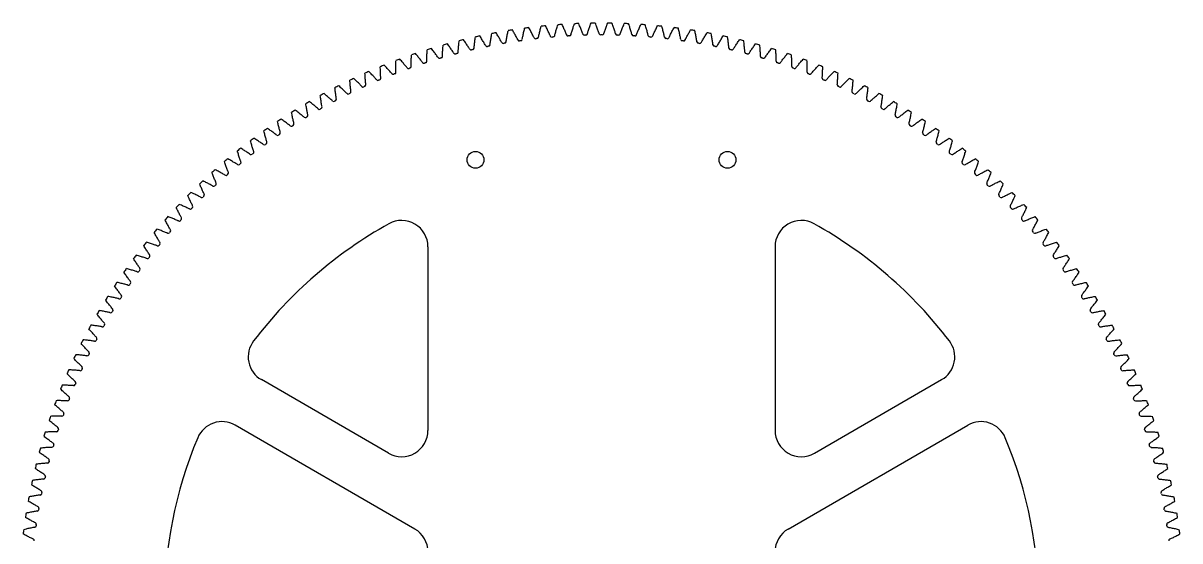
# Model space of a CAD drawing. Extents: x 11 to 1049, y -67 to 253.
# Drawn here: x 12 to 232.2, y 137.3 to 235.8 of the extents above; entities that cross this region are included whole.
import ezdxf

# ---------------------------------------------------------------- set-up
doc = ezdxf.new("R2010")
doc.units = 0
doc.header["$LTSCALE"] = 12.7
doc.layers.add('VISIBLE', color=7, linetype='CONTINUOUS')

msp = doc.modelspace()

# ---------------------------------------------------------------- linework, layer by layer
at = {"layer": 'VISIBLE'}
for p, q in [((89.04, 193.26), (89.04, 158.31)), ((155.14, 193.26), (155.14, 158.31)), ((81.54, 153.98), (57.32, 167.97)), ((162.64, 153.98), (186.87, 167.97)), ((86.54, 139.55), (52.32, 159.31)), ((157.64, 139.55), (191.87, 159.31))]:
    msp.add_line(p, q, dxfattribs=at)
for centre in [(98.09, 209.8), (146.09, 209.8)]:
    msp.add_circle(centre, 1.6, dxfattribs=at)
for centre, radius, start, end in [((122.09, 124.8), 111, 92.2418, 92.6673), ((122.09, 124.8), 111, 90.6054, 91.0309), ((122.09, 124.8), 111, 88.9691, 89.3946), ((122.09, 124.8), 111, 87.3327, 87.7582), ((122.09, 124.8), 111, 100.4236, 100.8491), ((122.09, 124.8), 111, 98.7872, 99.2128), ((122.09, 124.8), 111, 97.1509, 97.5764), ((122.09, 124.8), 111, 95.5145, 95.94), ((122.09, 124.8), 111, 93.8781, 94.3037), ((115.75, 233.68), 0.322, 201.9482, 273.3333), ((115.98, 233.7), 0.322, 273.2122, 344.5972), ((118.86, 233.82), 0.322, 200.3119, 271.6969), ((122.09, 124.8), 108.75, 91.5758, 91.6969), ((119.09, 233.83), 0.322, 271.5758, 342.9609), ((121.98, 233.87), 0.322, 198.6755, 270.0605), ((122.09, 124.8), 108.75, 89.9395, 90.0605), ((122.21, 233.87), 0.322, 269.9395, 341.3245), ((125.09, 233.83), 0.322, 197.0391, 268.4242), ((122.09, 124.8), 108.75, 88.3031, 88.4242), ((125.32, 233.82), 0.322, 268.3031, 339.6881), ((128.2, 233.7), 0.322, 195.4028, 266.7878), ((128.43, 233.68), 0.322, 266.6667, 338.0518), ((122.09, 124.8), 111, 85.6963, 86.1219), ((122.09, 124.8), 111, 84.06, 84.4855), ((122.09, 124.8), 111, 82.4236, 82.8491), ((122.09, 124.8), 111, 80.7872, 81.2128), ((122.09, 124.8), 111, 79.1509, 79.5764), ((122.09, 124.8), 111, 105.3327, 105.7582), ((122.09, 124.8), 111, 103.6963, 104.1219), ((122.09, 124.8), 111, 102.06, 102.4855), ((100.32, 231.67), 0.322, 210.1301, 281.5151), ((122.09, 124.8), 108.75, 101.394, 101.5151), ((100.55, 231.72), 0.322, 281.394, 352.779), ((103.38, 232.25), 0.322, 208.4937, 279.8787), ((122.09, 124.8), 108.75, 99.7577, 99.8787), ((103.61, 232.29), 0.322, 279.7577, 351.1427), ((106.46, 232.74), 0.322, 206.8573, 278.2423), ((122.09, 124.8), 108.75, 98.1213, 98.2423), ((106.68, 232.77), 0.322, 278.1213, 349.5063), ((109.55, 233.14), 0.322, 205.221, 276.606), ((122.09, 124.8), 108.75, 96.4849, 96.606), ((109.77, 233.17), 0.322, 276.4849, 347.8699), ((112.64, 233.46), 0.322, 203.5846, 274.9696), ((122.09, 124.8), 108.75, 94.8486, 94.9696), ((112.87, 233.48), 0.322, 274.8486, 346.2336), ((122.09, 124.8), 108.75, 93.2122, 93.3333), ((122.09, 124.8), 108.75, 86.6667, 86.7878), ((131.31, 233.48), 0.322, 193.7664, 265.1514), ((122.09, 124.8), 108.75, 85.0304, 85.1514), ((131.54, 233.46), 0.322, 265.0304, 336.4154), ((134.41, 233.17), 0.322, 192.1301, 263.5151), ((122.09, 124.8), 108.75, 83.394, 83.5151), ((134.64, 233.14), 0.322, 263.394, 334.779), ((137.5, 232.77), 0.322, 190.4937, 261.8787), ((122.09, 124.8), 108.75, 81.7577, 81.8787), ((137.73, 232.74), 0.322, 261.7577, 333.1427), ((140.58, 232.29), 0.322, 188.8573, 260.2423), ((122.09, 124.8), 108.75, 80.1213, 80.2423), ((140.81, 232.25), 0.322, 260.1213, 331.5063), ((143.64, 231.72), 0.322, 187.221, 258.606), ((122.09, 124.8), 108.75, 78.4849, 78.606), ((143.87, 231.67), 0.322, 258.4849, 329.8699), ((122.09, 124.8), 111, 77.5145, 77.94), ((122.09, 124.8), 111, 75.8781, 76.3037), ((122.09, 124.8), 111, 74.2418, 74.6673), ((122.09, 124.8), 111, 108.6054, 109.0309), ((122.09, 124.8), 111, 106.9691, 107.3946), ((91.25, 229.42), 0.322, 215.0391, 286.4242), ((122.09, 124.8), 108.75, 106.3031, 106.4242), ((91.47, 229.48), 0.322, 286.3031, 357.6881), ((94.25, 230.26), 0.322, 213.4028, 284.7878), ((122.09, 124.8), 108.75, 104.6667, 104.7878), ((94.48, 230.31), 0.322, 284.6667, 356.0518), ((97.28, 231.01), 0.322, 211.7664, 283.1514), ((122.09, 124.8), 108.75, 103.0304, 103.1514), ((97.5, 231.06), 0.322, 283.0304, 354.4154), ((146.69, 231.06), 0.322, 185.5846, 256.9696), ((122.09, 124.8), 108.75, 76.8486, 76.9696), ((146.91, 231.01), 0.322, 256.8486, 328.2336), ((149.71, 230.31), 0.322, 183.9482, 255.3333), ((122.09, 124.8), 108.75, 75.2122, 75.3333), ((149.93, 230.26), 0.322, 255.2122, 326.5972), ((152.71, 229.48), 0.322, 182.3119, 253.6969), ((122.09, 124.8), 108.75, 73.5758, 73.6969), ((152.93, 229.42), 0.322, 253.5758, 324.9609), ((122.09, 124.8), 111, 72.6054, 73.0309), ((122.09, 124.8), 111, 70.9691, 71.3946), ((122.09, 124.8), 111, 111.8781, 112.3037), ((122.09, 124.8), 111, 110.2418, 110.6673), ((85.33, 227.49), 0.322, 218.3119, 289.6969), ((122.09, 124.8), 108.75, 109.5758, 109.6969), ((85.55, 227.56), 0.322, 289.5758, 0.9609), ((88.28, 228.49), 0.322, 216.6755, 288.0605), ((122.09, 124.8), 108.75, 107.9395, 108.0605), ((88.5, 228.57), 0.322, 287.9395, 359.3245), ((155.69, 228.57), 0.322, 180.6755, 252.0605), ((122.09, 124.8), 108.75, 71.9395, 72.0605), ((155.91, 228.49), 0.322, 251.9395, 323.3245), ((158.64, 227.56), 0.322, 179.0391, 250.4242), ((122.09, 124.8), 108.75, 70.3031, 70.4242), ((158.86, 227.49), 0.322, 250.3031, 321.6881), ((122.09, 124.8), 111, 69.3327, 69.7582), ((122.09, 124.8), 111, 67.6963, 68.1219), ((122.09, 124.8), 111, 115.1509, 115.5764), ((122.09, 124.8), 111, 113.5145, 113.94), ((79.53, 225.22), 0.322, 221.5846, 292.9696), ((122.09, 124.8), 108.75, 112.8486, 112.9696), ((79.74, 225.31), 0.322, 292.8486, 4.2336), ((82.41, 226.4), 0.322, 219.9482, 291.3333), ((122.09, 124.8), 108.75, 111.2122, 111.3333), ((82.63, 226.48), 0.322, 291.2122, 2.5972), ((161.56, 226.48), 0.322, 177.4028, 248.7878), ((122.09, 124.8), 108.75, 68.6667, 68.7878), ((161.77, 226.4), 0.322, 248.6667, 320.0518), ((164.45, 225.31), 0.322, 175.7664, 247.1514), ((122.09, 124.8), 108.75, 67.0304, 67.1514), ((164.66, 225.22), 0.322, 247.0304, 318.4154), ((122.09, 124.8), 111, 66.06, 66.4855), ((122.09, 124.8), 111, 64.4236, 64.8491), ((122.09, 124.8), 111, 116.7872, 117.2128), ((74.07, 222.73), 0.322, 296.1213, 7.5063), ((76.68, 223.96), 0.322, 223.221, 294.606), ((122.09, 124.8), 108.75, 114.4849, 114.606), ((76.89, 224.06), 0.322, 294.4849, 5.8699), ((167.3, 224.06), 0.322, 174.1301, 245.5151), ((122.09, 124.8), 108.75, 65.394, 65.5151), ((167.51, 223.96), 0.322, 245.394, 316.779), ((170.11, 222.73), 0.322, 172.4937, 243.8787), ((122.09, 124.8), 111, 62.7872, 63.2128), ((122.09, 124.8), 111, 120.06, 120.4855), ((122.09, 124.8), 111, 118.4236, 118.8491), ((71.09, 221.21), 0.322, 226.4937, 297.8787), ((122.09, 124.8), 108.75, 117.7577, 117.8787), ((71.29, 221.32), 0.322, 297.7577, 9.1427), ((73.87, 222.63), 0.322, 224.8573, 296.2423), ((122.09, 124.8), 108.75, 116.1213, 116.2423), ((122.09, 124.8), 108.75, 63.7577, 63.8787), ((170.32, 222.63), 0.322, 243.7577, 315.1427), ((172.89, 221.32), 0.322, 170.8573, 242.2423), ((122.09, 124.8), 108.75, 62.1213, 62.2423), ((173.1, 221.21), 0.322, 242.1213, 313.5063), ((122.09, 124.8), 111, 61.1509, 61.5764), ((122.09, 124.8), 111, 59.5145, 59.94), ((122.09, 124.8), 111, 121.6963, 122.1219), ((65.87, 218.26), 0.322, 301.0304, 12.4154), ((68.36, 219.71), 0.322, 228.1301, 299.5151), ((122.09, 124.8), 108.75, 119.394, 119.5151), ((68.56, 219.83), 0.322, 299.394, 10.779), ((175.63, 219.83), 0.322, 169.221, 240.606), ((122.09, 124.8), 108.75, 60.4849, 60.606), ((175.83, 219.71), 0.322, 240.4849, 311.8699), ((178.32, 218.26), 0.322, 167.5846, 238.9696), ((122.09, 124.8), 111, 57.8781, 58.3037), ((122.09, 124.8), 111, 123.3327, 123.7582), ((63.03, 216.49), 0.322, 231.4028, 302.7878), ((122.09, 124.8), 108.75, 122.6667, 122.7878), ((63.22, 216.62), 0.322, 302.6667, 14.0518), ((65.67, 218.14), 0.322, 229.7664, 301.1514), ((122.09, 124.8), 108.75, 121.0304, 121.1514), ((122.09, 124.8), 108.75, 58.8486, 58.9696), ((178.52, 218.14), 0.322, 238.8486, 310.2336), ((180.96, 216.62), 0.322, 165.9482, 237.3333), ((122.09, 124.8), 108.75, 57.2122, 57.3333), ((181.16, 216.49), 0.322, 237.2122, 308.5972), ((122.09, 124.8), 111, 56.2418, 56.6673), ((122.09, 124.8), 111, 126.6054, 127.0309), ((122.09, 124.8), 111, 124.9691, 125.3946), ((60.43, 214.77), 0.322, 233.0391, 304.4242), ((122.09, 124.8), 108.75, 124.3031, 124.4242), ((60.62, 214.9), 0.322, 304.3031, 15.6881), ((183.56, 214.9), 0.322, 164.3119, 235.6969), ((122.09, 124.8), 108.75, 55.5758, 55.6969), ((183.75, 214.77), 0.322, 235.5758, 306.9609), ((122.09, 124.8), 111, 54.6054, 55.0309), ((122.09, 124.8), 111, 52.9691, 53.3946), ((122.09, 124.8), 111, 128.2418, 128.6673), ((57.89, 212.97), 0.322, 234.6755, 306.0605), ((122.09, 124.8), 108.75, 125.9395, 126.0605), ((58.08, 213.11), 0.322, 305.9395, 17.3245), ((186.11, 213.11), 0.322, 162.6755, 234.0605), ((122.09, 124.8), 108.75, 53.9395, 54.0605), ((186.3, 212.97), 0.322, 233.9395, 305.3245), ((122.09, 124.8), 111, 51.3327, 51.7582), ((122.09, 124.8), 111, 129.8781, 130.3037), ((53.14, 209.31), 0.322, 309.2122, 20.5972), ((55.4, 211.1), 0.322, 236.3119, 307.6969), ((122.09, 124.8), 108.75, 127.5758, 127.6969), ((55.58, 211.24), 0.322, 307.5758, 18.9609), ((188.61, 211.24), 0.322, 161.0391, 232.4242), ((122.09, 124.8), 108.75, 52.3031, 52.4242), ((188.79, 211.1), 0.322, 232.3031, 303.6881), ((191.05, 209.31), 0.322, 159.4028, 230.7878), ((122.09, 124.8), 111, 49.6963, 50.1219), ((122.09, 124.8), 111, 131.5145, 131.94), ((122.09, 124.8), 108.75, 130.8486, 130.9696), ((50.75, 207.3), 0.322, 310.8486, 22.2336), ((52.96, 209.16), 0.322, 237.9482, 309.3333), ((122.09, 124.8), 108.75, 129.2122, 129.3333), ((122.09, 124.8), 108.75, 50.6667, 50.7878), ((191.23, 209.16), 0.322, 230.6667, 302.0518), ((193.43, 207.3), 0.322, 157.7664, 229.1514), ((122.09, 124.8), 108.75, 49.0304, 49.1514), ((122.09, 124.8), 111, 48.06, 48.4855), ((122.09, 124.8), 111, 133.1509, 133.5764), ((122.09, 124.8), 108.75, 132.4849, 132.606), ((48.43, 205.23), 0.322, 312.4849, 23.8699), ((50.58, 207.15), 0.322, 239.5846, 310.9696), ((193.61, 207.15), 0.322, 229.0304, 300.4154), ((195.76, 205.23), 0.322, 156.1301, 227.5151), ((122.09, 124.8), 108.75, 47.394, 47.5151), ((122.09, 124.8), 111, 46.4236, 46.8491), ((122.09, 124.8), 111, 134.7872, 135.2128), ((45.99, 202.94), 0.322, 242.8573, 314.2423), ((122.09, 124.8), 108.75, 134.1213, 134.2423), ((46.16, 203.1), 0.322, 314.1213, 25.5063), ((48.26, 205.08), 0.322, 241.221, 312.606), ((195.93, 205.08), 0.322, 227.394, 298.779), ((198.03, 203.1), 0.322, 154.4937, 225.8787), ((122.09, 124.8), 108.75, 45.7577, 45.8787), ((198.19, 202.94), 0.322, 225.7577, 297.1427), ((122.09, 124.8), 111, 44.7872, 45.2128), ((122.09, 124.8), 111, 136.4236, 136.8491), ((43.79, 200.73), 0.322, 244.4937, 315.8787), ((122.09, 124.8), 108.75, 135.7577, 135.8787), ((43.95, 200.9), 0.322, 315.7577, 27.1427), ((200.23, 200.9), 0.322, 152.8573, 224.2423), ((122.09, 124.8), 108.75, 44.1213, 44.2423), ((200.39, 200.73), 0.322, 224.1213, 295.5063), ((122.09, 124.8), 111, 43.1509, 43.5764), ((122.09, 124.8), 111, 138.06, 138.4855), ((41.66, 198.46), 0.322, 246.1301, 317.5151), ((122.09, 124.8), 108.75, 137.394, 137.5151), ((41.81, 198.63), 0.322, 317.394, 28.779), ((84.04, 193.26), 5, 0, 119.0654), ((160.14, 193.26), 5, 60.9346, 180), ((202.37, 198.63), 0.322, 151.221, 222.606), ((122.09, 124.8), 108.75, 42.4849, 42.606), ((202.53, 198.46), 0.322, 222.4849, 293.8699), ((122.09, 124.8), 111, 41.5145, 41.94), ((122.09, 124.8), 111, 139.6963, 140.1219), ((122.09, 124.8), 108.75, 139.0304, 139.1514), ((39.74, 196.31), 0.322, 319.0304, 30.4154), ((122.09, 124.8), 83.32, 119.0654, 142.6647), ((122.09, 124.8), 83.32, 37.3353, 60.9346), ((204.45, 196.31), 0.322, 149.5846, 220.9696), ((122.09, 124.8), 108.75, 40.8486, 40.9696), ((122.09, 124.8), 111, 39.8781, 40.3037), ((122.09, 124.8), 111, 141.3327, 141.7582), ((37.73, 193.93), 0.322, 320.6667, 32.0518), ((39.59, 196.14), 0.322, 247.7664, 319.1514), ((204.6, 196.14), 0.322, 220.8486, 292.2336), ((206.46, 193.93), 0.322, 147.9482, 219.3333), ((122.09, 124.8), 111, 38.2418, 38.6673), ((122.09, 124.8), 111, 142.9691, 143.3946), ((35.79, 191.49), 0.322, 322.3031, 33.6881), ((37.58, 193.75), 0.322, 249.4028, 320.7878), ((122.09, 124.8), 108.75, 140.6667, 140.7878), ((122.09, 124.8), 108.75, 39.2122, 39.3333), ((206.6, 193.75), 0.322, 219.2122, 290.5972), ((208.4, 191.49), 0.322, 146.3119, 217.6969), ((122.09, 124.8), 111, 36.6054, 37.0309), ((35.65, 191.31), 0.322, 251.0391, 322.4242), ((122.09, 124.8), 108.75, 142.3031, 142.4242), ((122.09, 124.8), 108.75, 37.5758, 37.6969), ((208.54, 191.31), 0.322, 217.5758, 288.9609), ((122.09, 124.8), 111, 144.6054, 145.0309), ((33.78, 188.81), 0.322, 252.6755, 324.0605), ((122.09, 124.8), 108.75, 143.9395, 144.0605), ((33.92, 189), 0.322, 323.9395, 35.3245), ((210.27, 189), 0.322, 144.6755, 216.0605), ((122.09, 124.8), 108.75, 35.9395, 36.0605), ((210.4, 188.81), 0.322, 215.9395, 287.3245), ((122.09, 124.8), 111, 34.9691, 35.3946), ((122.09, 124.8), 111, 146.2418, 146.6673), ((31.99, 186.27), 0.322, 254.3119, 325.6969), ((122.09, 124.8), 108.75, 145.5758, 145.6969), ((32.12, 186.46), 0.322, 325.5758, 36.9609), ((212.06, 186.46), 0.322, 143.0391, 214.4242), ((122.09, 124.8), 108.75, 34.3031, 34.4242), ((212.19, 186.27), 0.322, 214.3031, 285.6881), ((122.09, 124.8), 111, 33.3327, 33.7582), ((122.09, 124.8), 111, 147.8781, 148.3037), ((30.27, 183.67), 0.322, 255.9482, 327.3333), ((122.09, 124.8), 108.75, 147.2122, 147.3333), ((30.4, 183.86), 0.322, 327.2122, 38.5972), ((213.79, 183.86), 0.322, 141.4028, 212.7878), ((122.09, 124.8), 108.75, 32.6667, 32.7878), ((213.91, 183.67), 0.322, 212.6667, 284.0518), ((122.09, 124.8), 111, 31.6963, 32.1219), ((122.09, 124.8), 111, 149.5145, 149.94), ((28.63, 181.02), 0.322, 257.5846, 328.9696), ((122.09, 124.8), 108.75, 148.8486, 148.9696), ((28.75, 181.22), 0.322, 328.8486, 40.2336), ((215.44, 181.22), 0.322, 139.7664, 211.1514), ((122.09, 124.8), 108.75, 31.0304, 31.1514), ((215.56, 181.02), 0.322, 211.0304, 282.4154), ((122.09, 124.8), 111, 30.06, 30.4855), ((27.18, 178.53), 0.322, 330.4849, 41.8699), ((217.01, 178.53), 0.322, 138.1301, 209.5151), ((122.09, 124.8), 111, 151.1509, 151.5764), ((27.06, 178.33), 0.322, 259.221, 330.606), ((122.09, 124.8), 108.75, 150.4849, 150.606), ((122.09, 124.8), 108.75, 29.394, 29.5151), ((217.12, 178.33), 0.322, 209.394, 280.779), ((122.09, 124.8), 111, 28.4236, 28.8491), ((122.09, 124.8), 111, 152.7872, 153.2128), ((25.57, 175.6), 0.322, 260.8573, 332.2423), ((122.09, 124.8), 108.75, 152.1213, 152.2423), ((25.68, 175.8), 0.322, 332.1213, 43.5063), ((59.82, 172.3), 5, 142.6647, 240), ((184.37, 172.3), 5, 300, 37.3353), ((218.51, 175.8), 0.322, 136.4937, 207.8787), ((122.09, 124.8), 108.75, 27.7577, 27.8787), ((218.61, 175.6), 0.322, 207.7577, 279.1427), ((122.09, 124.8), 111, 26.7872, 27.2128), ((122.09, 124.8), 111, 154.4236, 154.8491), ((24.16, 172.82), 0.322, 262.4937, 333.8787), ((122.09, 124.8), 108.75, 153.7577, 153.8787), ((24.26, 173.02), 0.322, 333.7577, 45.1427), ((219.92, 173.02), 0.322, 134.8573, 206.2423), ((122.09, 124.8), 108.75, 26.1213, 26.2423), ((220.02, 172.82), 0.322, 206.1213, 277.5063), ((122.09, 124.8), 111, 25.1509, 25.5764), ((122.09, 124.8), 111, 156.06, 156.4855), ((22.83, 170), 0.322, 264.1301, 335.5151), ((122.09, 124.8), 108.75, 155.394, 155.5151), ((22.93, 170.21), 0.322, 335.394, 46.779), ((221.26, 170.21), 0.322, 133.221, 204.606), ((122.09, 124.8), 108.75, 24.4849, 24.606), ((221.36, 170), 0.322, 204.4849, 275.8699), ((122.09, 124.8), 111, 23.5145, 23.94), ((21.67, 167.36), 0.322, 337.0304, 48.4154), ((222.52, 167.36), 0.322, 131.5846, 202.9696), ((122.09, 124.8), 111, 157.6963, 158.1219), ((21.58, 167.15), 0.322, 265.7664, 337.1514), ((122.09, 124.8), 108.75, 157.0304, 157.1514), ((122.09, 124.8), 108.75, 22.8486, 22.9696), ((222.61, 167.15), 0.322, 202.8486, 274.2336), ((122.09, 124.8), 111, 21.8781, 22.3037), ((122.09, 124.8), 111, 159.3327, 159.7582), ((20.41, 164.26), 0.322, 267.4028, 338.7878), ((20.49, 164.48), 0.322, 338.6667, 50.0518), ((122.09, 124.8), 108.75, 158.6667, 158.7878), ((223.69, 164.48), 0.322, 129.9482, 201.3333), ((122.09, 124.8), 108.75, 21.2122, 21.3333), ((223.77, 164.26), 0.322, 201.2122, 272.5972), ((122.09, 124.8), 111, 20.2418, 20.6673), ((122.09, 124.8), 111, 160.9691, 161.3946), ((19.33, 161.34), 0.322, 269.0391, 340.4242), ((19.4, 161.56), 0.322, 340.3031, 51.6881), ((122.09, 124.8), 108.75, 160.3031, 160.4242), ((224.78, 161.56), 0.322, 128.3119, 199.6969), ((122.09, 124.8), 108.75, 19.5758, 19.6969), ((224.86, 161.34), 0.322, 199.5758, 270.9609), ((122.09, 124.8), 111, 18.6054, 19.0309), ((18.4, 158.61), 0.322, 341.9395, 53.3245), ((49.82, 154.98), 5, 60, 157.3353), ((194.37, 154.98), 5, 22.6647, 120), ((225.79, 158.61), 0.322, 126.6755, 198.0605), ((122.09, 124.8), 111, 162.6054, 163.0309), ((18.32, 158.39), 0.322, 270.6755, 342.0605), ((122.09, 124.8), 108.75, 161.9395, 162.0605), ((122.09, 124.8), 83.32, 157.3353, 202.6647), ((84.04, 158.31), 5, 240, 0), ((160.14, 158.31), 5, 180, 300), ((122.09, 124.8), 83.32, 337.3353, 22.6647), ((122.09, 124.8), 108.75, 17.9395, 18.0605), ((225.86, 158.39), 0.322, 197.9395, 269.3245), ((122.09, 124.8), 111, 16.9691, 17.3946), ((122.09, 124.8), 111, 164.2418, 164.6673), ((17.41, 155.42), 0.322, 272.3119, 343.6969), ((17.47, 155.64), 0.322, 343.5758, 54.9609), ((122.09, 124.8), 108.75, 163.5758, 163.6969), ((226.71, 155.64), 0.322, 125.0391, 196.4242), ((122.09, 124.8), 108.75, 16.3031, 16.4242), ((226.78, 155.42), 0.322, 196.3031, 267.6881), ((122.09, 124.8), 111, 15.3327, 15.7582), ((16.58, 152.41), 0.322, 273.9482, 345.3333), ((16.63, 152.64), 0.322, 345.2122, 56.5972), ((122.09, 124.8), 108.75, 165.2122, 165.3333), ((227.55, 152.64), 0.322, 123.4028, 194.7878), ((122.09, 124.8), 108.75, 14.6667, 14.7878), ((227.61, 152.41), 0.322, 194.6667, 266.0518), ((122.09, 124.8), 111, 165.8781, 166.3037), ((15.88, 149.61), 0.322, 346.8486, 58.2336), ((228.3, 149.61), 0.322, 121.7664, 193.1514), ((122.09, 124.8), 111, 13.6963, 14.1219), ((122.09, 124.8), 111, 167.5145, 167.94), ((15.83, 149.39), 0.322, 275.5846, 346.9696), ((122.09, 124.8), 108.75, 166.8486, 166.9696), ((122.09, 124.8), 108.75, 13.0304, 13.1514), ((228.36, 149.39), 0.322, 193.0304, 264.4154), ((122.09, 124.8), 111, 12.06, 12.4855), ((122.09, 124.8), 111, 169.1509, 169.5764), ((15.17, 146.34), 0.322, 277.221, 348.606), ((15.22, 146.57), 0.322, 348.4849, 59.8699), ((122.09, 124.8), 108.75, 168.4849, 168.606), ((228.97, 146.57), 0.322, 120.1301, 191.5151), ((122.09, 124.8), 108.75, 11.394, 11.5151), ((229.02, 146.34), 0.322, 191.394, 262.779), ((122.09, 124.8), 111, 10.4236, 10.8491), ((14.6, 143.28), 0.322, 278.8573, 350.2423), ((14.64, 143.51), 0.322, 350.1213, 61.5063), ((122.09, 124.8), 108.75, 170.1213, 170.2423), ((229.55, 143.51), 0.322, 118.4937, 189.8787), ((122.09, 124.8), 108.75, 9.7577, 9.8787), ((229.59, 143.28), 0.322, 189.7577, 261.1427), ((122.09, 124.8), 111, 170.7872, 171.2128), ((122.09, 124.8), 111, 8.7872, 9.2128), ((122.09, 124.8), 111, 172.4236, 172.8491), ((14.12, 140.21), 0.322, 280.4937, 351.8787), ((14.15, 140.43), 0.322, 351.7577, 63.1427), ((122.09, 124.8), 108.75, 171.7577, 171.8787), ((84.04, 135.22), 5, 0, 60), ((160.14, 135.22), 5, 120, 180), ((230.04, 140.43), 0.322, 116.8573, 188.2423), ((122.09, 124.8), 108.75, 8.1213, 8.2423), ((230.07, 140.21), 0.322, 188.1213, 259.5063), ((122.09, 124.8), 111, 7.1509, 7.5764), ((13.75, 137.34), 0.322, 353.394, 64.779), ((230.44, 137.34), 0.322, 115.221, 186.606)]:
    msp.add_arc(centre, radius, start, end, dxfattribs=at)
for points in [[(118.56, 233.71), (118.54, 233.78), (118.43, 234.07), (118.22, 234.59), (117.98, 235.19), (117.81, 235.57), (117.75, 235.71)], [(119.4, 233.73), (119.42, 233.8), (119.51, 234.1), (119.69, 234.64), (119.9, 235.25), (120.04, 235.64), (120.1, 235.78)], [(121.67, 233.77), (121.65, 233.83), (121.55, 234.13), (121.36, 234.66), (121.13, 235.27), (120.98, 235.65), (120.92, 235.79)], [(122.51, 233.77), (122.54, 233.83), (122.64, 234.13), (122.83, 234.66), (123.06, 235.27), (123.21, 235.65), (123.27, 235.79)], [(124.79, 233.73), (124.76, 233.8), (124.67, 234.1), (124.5, 234.64), (124.29, 235.25), (124.14, 235.64), (124.09, 235.78)], [(125.62, 233.71), (125.65, 233.78), (125.76, 234.07), (125.96, 234.59), (126.21, 235.19), (126.37, 235.57), (126.44, 235.71)], [(100.86, 231.68), (100.87, 231.75), (100.91, 232.06), (100.99, 232.62), (101.1, 233.26), (101.17, 233.66), (101.2, 233.81)], [(103.1, 232.1), (103.06, 232.16), (102.91, 232.43), (102.64, 232.92), (102.31, 233.48), (102.09, 233.84), (102.01, 233.96)], [(103.93, 232.24), (103.94, 232.31), (103.99, 232.62), (104.08, 233.17), (104.2, 233.81), (104.29, 234.22), (104.32, 234.36)], [(106.17, 232.6), (106.14, 232.66), (106, 232.94), (105.73, 233.44), (105.42, 234.01), (105.21, 234.36), (105.14, 234.49)], [(107, 232.72), (107.01, 232.79), (107.07, 233.09), (107.18, 233.64), (107.32, 234.28), (107.42, 234.68), (107.46, 234.83)], [(109.25, 233.01), (109.22, 233.07), (109.09, 233.35), (108.84, 233.86), (108.54, 234.44), (108.35, 234.8), (108.28, 234.93)], [(110.09, 233.1), (110.1, 233.17), (110.17, 233.48), (110.3, 234.03), (110.46, 234.66), (110.57, 235.05), (110.61, 235.2)], [(112.35, 233.33), (112.32, 233.4), (112.2, 233.68), (111.96, 234.19), (111.68, 234.78), (111.5, 235.15), (111.43, 235.28)], [(113.19, 233.4), (113.2, 233.47), (113.28, 233.77), (113.42, 234.32), (113.6, 234.94), (113.72, 235.34), (113.76, 235.48)], [(115.45, 233.56), (115.43, 233.63), (115.31, 233.92), (115.09, 234.44), (114.83, 235.03), (114.65, 235.41), (114.59, 235.54)], [(116.29, 233.61), (116.31, 233.68), (116.39, 233.98), (116.55, 234.52), (116.75, 235.14), (116.88, 235.53), (116.93, 235.68)], [(127.89, 233.61), (127.88, 233.68), (127.79, 233.98), (127.63, 234.52), (127.44, 235.14), (127.31, 235.53), (127.26, 235.68)], [(128.73, 233.56), (128.76, 233.63), (128.88, 233.92), (129.1, 234.44), (129.36, 235.03), (129.54, 235.41), (129.6, 235.54)], [(131, 233.4), (130.98, 233.47), (130.91, 233.77), (130.76, 234.32), (130.59, 234.94), (130.47, 235.34), (130.42, 235.48)], [(131.84, 233.33), (131.87, 233.4), (131.99, 233.68), (132.22, 234.19), (132.51, 234.78), (132.69, 235.15), (132.76, 235.28)], [(134.1, 233.1), (134.08, 233.17), (134.02, 233.48), (133.89, 234.03), (133.73, 234.66), (133.62, 235.05), (133.58, 235.2)], [(134.93, 233.01), (134.96, 233.07), (135.1, 233.35), (135.34, 233.86), (135.64, 234.44), (135.84, 234.8), (135.91, 234.93)], [(137.19, 232.72), (137.17, 232.79), (137.11, 233.09), (137, 233.64), (136.86, 234.28), (136.76, 234.68), (136.73, 234.83)], [(138.02, 232.6), (138.05, 232.66), (138.19, 232.94), (138.45, 233.44), (138.77, 234.01), (138.97, 234.36), (139.05, 234.49)], [(140.26, 232.24), (140.25, 232.31), (140.2, 232.62), (140.1, 233.17), (139.98, 233.81), (139.9, 234.22), (139.86, 234.36)], [(141.09, 232.1), (141.12, 232.16), (141.27, 232.43), (141.55, 232.92), (141.88, 233.48), (142.1, 233.84), (142.18, 233.96)], [(143.32, 231.68), (143.31, 231.75), (143.27, 232.06), (143.19, 232.62), (143.09, 233.26), (143.01, 233.66), (142.99, 233.81)], [(91.8, 229.47), (91.8, 229.54), (91.81, 229.85), (91.84, 230.42), (91.89, 231.06), (91.93, 231.47), (91.95, 231.63)], [(93.99, 230.08), (93.95, 230.14), (93.77, 230.4), (93.46, 230.86), (93.08, 231.39), (92.83, 231.72), (92.74, 231.85)], [(94.8, 230.29), (94.8, 230.36), (94.82, 230.67), (94.87, 231.24), (94.94, 231.88), (94.99, 232.29), (95.01, 232.44)], [(97, 230.84), (96.96, 230.9), (96.8, 231.16), (96.5, 231.64), (96.13, 232.18), (95.9, 232.52), (95.81, 232.64)], [(97.82, 231.03), (97.83, 231.1), (97.86, 231.41), (97.92, 231.97), (98.01, 232.61), (98.07, 233.02), (98.1, 233.17)], [(100.04, 231.51), (100, 231.57), (99.85, 231.84), (99.56, 232.33), (99.21, 232.88), (98.99, 233.22), (98.9, 233.35)], [(144.15, 231.51), (144.18, 231.57), (144.34, 231.84), (144.63, 232.33), (144.97, 232.88), (145.2, 233.22), (145.28, 233.35)], [(146.37, 231.03), (146.36, 231.1), (146.33, 231.41), (146.26, 231.97), (146.18, 232.61), (146.11, 233.02), (146.09, 233.17)], [(147.18, 230.84), (147.22, 230.9), (147.39, 231.16), (147.69, 231.64), (148.05, 232.18), (148.29, 232.52), (148.38, 232.64)], [(149.39, 230.29), (149.38, 230.36), (149.36, 230.67), (149.31, 231.24), (149.25, 231.88), (149.19, 232.29), (149.18, 232.44)], [(150.2, 230.08), (150.24, 230.14), (150.41, 230.4), (150.73, 230.86), (151.11, 231.39), (151.35, 231.72), (151.44, 231.85)], [(152.39, 229.47), (152.39, 229.54), (152.37, 229.85), (152.34, 230.42), (152.29, 231.06), (152.25, 231.47), (152.24, 231.63)], [(85.87, 227.57), (85.87, 227.64), (85.86, 227.95), (85.86, 228.52), (85.88, 229.17), (85.89, 229.58), (85.9, 229.73)], [(88.02, 228.3), (87.98, 228.36), (87.79, 228.61), (87.45, 229.06), (87.04, 229.56), (86.78, 229.88), (86.68, 230)], [(88.82, 228.56), (88.82, 228.63), (88.83, 228.94), (88.84, 229.51), (88.87, 230.16), (88.9, 230.57), (88.91, 230.72)], [(90.99, 229.23), (90.95, 229.29), (90.77, 229.55), (90.44, 230), (90.05, 230.52), (89.79, 230.85), (89.7, 230.96)], [(153.2, 229.23), (153.24, 229.29), (153.42, 229.55), (153.75, 230), (154.14, 230.52), (154.39, 230.85), (154.49, 230.96)], [(155.37, 228.56), (155.37, 228.63), (155.36, 228.94), (155.35, 229.51), (155.31, 230.16), (155.29, 230.57), (155.28, 230.72)], [(156.17, 228.3), (156.21, 228.36), (156.4, 228.61), (156.74, 229.06), (157.15, 229.56), (157.41, 229.88), (157.51, 230)], [(158.32, 227.57), (158.32, 227.64), (158.32, 227.95), (158.32, 228.52), (158.31, 229.17), (158.29, 229.58), (158.29, 229.73)], [(80.06, 225.33), (80.06, 225.41), (80.03, 225.72), (80, 226.28), (79.98, 226.93), (79.97, 227.34), (79.97, 227.49)], [(82.17, 226.19), (82.12, 226.24), (81.92, 226.48), (81.55, 226.91), (81.12, 227.39), (80.83, 227.69), (80.73, 227.8)], [(82.95, 226.49), (82.95, 226.57), (82.93, 226.88), (82.92, 227.44), (82.91, 228.09), (82.91, 228.5), (82.92, 228.65)], [(85.08, 227.29), (85.03, 227.34), (84.84, 227.59), (84.48, 228.02), (84.06, 228.52), (83.79, 228.83), (83.69, 228.94)], [(159.11, 227.29), (159.15, 227.34), (159.35, 227.59), (159.7, 228.02), (160.12, 228.52), (160.4, 228.83), (160.5, 228.94)], [(161.24, 226.49), (161.24, 226.57), (161.25, 226.88), (161.27, 227.44), (161.28, 228.09), (161.27, 228.5), (161.27, 228.65)], [(162.02, 226.19), (162.07, 226.24), (162.27, 226.48), (162.64, 226.91), (163.07, 227.39), (163.35, 227.69), (163.46, 227.8)], [(164.12, 225.33), (164.13, 225.41), (164.15, 225.72), (164.18, 226.28), (164.21, 226.93), (164.22, 227.34), (164.22, 227.49)], [(74.39, 222.77), (74.38, 222.84), (74.34, 223.15), (74.28, 223.71), (74.22, 224.36), (74.18, 224.77), (74.17, 224.92)], [(76.44, 223.74), (76.39, 223.8), (76.18, 224.02), (75.79, 224.43), (75.33, 224.88), (75.03, 225.17), (74.92, 225.27)], [(77.21, 224.09), (77.2, 224.17), (77.17, 224.47), (77.12, 225.04), (77.08, 225.68), (77.06, 226.1), (77.05, 226.25)], [(79.29, 225.01), (79.24, 225.06), (79.03, 225.29), (78.65, 225.71), (78.2, 226.18), (77.91, 226.47), (77.81, 226.58)], [(164.9, 225.01), (164.95, 225.06), (165.15, 225.29), (165.53, 225.71), (165.98, 226.18), (166.27, 226.47), (166.38, 226.58)], [(166.98, 224.09), (166.99, 224.17), (167.02, 224.47), (167.06, 225.04), (167.11, 225.68), (167.13, 226.1), (167.13, 226.25)], [(167.74, 223.74), (167.79, 223.8), (168.01, 224.02), (168.4, 224.43), (168.86, 224.88), (169.16, 225.17), (169.27, 225.27)], [(169.8, 222.77), (169.81, 222.84), (169.84, 223.15), (169.91, 223.71), (169.97, 224.36), (170, 224.77), (170.01, 224.92)], [(71.61, 221.37), (71.6, 221.44), (71.55, 221.75), (71.47, 222.3), (71.39, 222.95), (71.35, 223.36), (71.33, 223.51)], [(73.64, 222.4), (73.59, 222.45), (73.37, 222.67), (72.96, 223.06), (72.49, 223.51), (72.18, 223.78), (72.07, 223.88)], [(170.55, 222.4), (170.6, 222.45), (170.82, 222.67), (171.22, 223.06), (171.7, 223.51), (172.01, 223.78), (172.12, 223.88)], [(172.57, 221.37), (172.59, 221.44), (172.63, 221.75), (172.71, 222.3), (172.79, 222.95), (172.84, 223.36), (172.85, 223.51)], [(66.18, 218.33), (66.17, 218.4), (66.1, 218.7), (65.99, 219.26), (65.87, 219.89), (65.8, 220.3), (65.78, 220.45)], [(68.14, 219.47), (68.09, 219.52), (67.86, 219.73), (67.43, 220.1), (66.93, 220.51), (66.61, 220.77), (66.49, 220.87)], [(68.88, 219.89), (68.86, 219.96), (68.8, 220.26), (68.71, 220.82), (68.61, 221.46), (68.55, 221.87), (68.54, 222.02)], [(70.87, 220.98), (70.82, 221.03), (70.59, 221.24), (70.18, 221.62), (69.69, 222.05), (69.37, 222.32), (69.26, 222.42)], [(173.32, 220.98), (173.37, 221.03), (173.59, 221.24), (174.01, 221.62), (174.5, 222.05), (174.81, 222.32), (174.93, 222.42)], [(175.31, 219.89), (175.32, 219.96), (175.38, 220.26), (175.48, 220.82), (175.58, 221.46), (175.63, 221.87), (175.65, 222.02)], [(176.04, 219.47), (176.1, 219.52), (176.33, 219.73), (176.75, 220.1), (177.25, 220.51), (177.57, 220.77), (177.69, 220.87)], [(178, 218.33), (178.02, 218.4), (178.09, 218.7), (178.2, 219.26), (178.32, 219.89), (178.38, 220.3), (178.41, 220.45)], [(63.53, 216.69), (63.52, 216.76), (63.44, 217.07), (63.31, 217.61), (63.18, 218.25), (63.1, 218.66), (63.07, 218.8)], [(65.46, 217.9), (65.41, 217.94), (65.17, 218.14), (64.73, 218.5), (64.22, 218.9), (63.89, 219.15), (63.77, 219.24)], [(178.72, 217.9), (178.78, 217.94), (179.02, 218.14), (179.45, 218.5), (179.96, 218.9), (180.29, 219.15), (180.41, 219.24)], [(180.65, 216.69), (180.67, 216.76), (180.74, 217.07), (180.87, 217.61), (181.01, 218.25), (181.09, 218.66), (181.11, 218.8)], [(60.93, 214.98), (60.91, 215.05), (60.83, 215.35), (60.69, 215.9), (60.53, 216.53), (60.44, 216.93), (60.41, 217.08)], [(62.83, 216.24), (62.77, 216.29), (62.53, 216.48), (62.08, 216.82), (61.56, 217.21), (61.22, 217.45), (61.1, 217.54)], [(181.36, 216.24), (181.42, 216.29), (181.66, 216.48), (182.11, 216.82), (182.63, 217.21), (182.96, 217.45), (183.09, 217.54)], [(183.25, 214.98), (183.27, 215.05), (183.36, 215.35), (183.5, 215.9), (183.65, 216.53), (183.74, 216.93), (183.77, 217.08)], [(57.7, 212.71), (57.64, 212.75), (57.39, 212.93), (56.92, 213.25), (56.38, 213.6), (56.03, 213.82), (55.9, 213.9)], [(58.38, 213.2), (58.36, 213.27), (58.27, 213.57), (58.11, 214.11), (57.94, 214.73), (57.84, 215.13), (57.8, 215.28)], [(60.24, 214.51), (60.18, 214.55), (59.93, 214.74), (59.48, 215.07), (58.94, 215.44), (58.6, 215.67), (58.48, 215.76)], [(183.95, 214.51), (184, 214.55), (184.25, 214.74), (184.71, 215.07), (185.24, 215.44), (185.58, 215.67), (185.71, 215.76)], [(185.8, 213.2), (185.83, 213.27), (185.92, 213.57), (186.08, 214.11), (186.25, 214.73), (186.35, 215.13), (186.38, 215.28)], [(186.48, 212.71), (186.54, 212.75), (186.8, 212.93), (187.26, 213.25), (187.8, 213.6), (188.15, 213.82), (188.28, 213.9)], [(53.44, 209.42), (53.41, 209.49), (53.31, 209.78), (53.12, 210.31), (52.91, 210.93), (52.79, 211.32), (52.74, 211.46)], [(55.22, 210.83), (55.16, 210.87), (54.9, 211.04), (54.43, 211.35), (53.87, 211.69), (53.52, 211.9), (53.39, 211.98)], [(55.88, 211.35), (55.86, 211.41), (55.76, 211.71), (55.59, 212.24), (55.4, 212.87), (55.28, 213.26), (55.24, 213.41)], [(188.3, 211.35), (188.33, 211.41), (188.43, 211.71), (188.6, 212.24), (188.79, 212.87), (188.9, 213.26), (188.94, 213.41)], [(188.97, 210.83), (189.03, 210.87), (189.29, 211.04), (189.76, 211.35), (190.31, 211.69), (190.67, 211.9), (190.8, 211.98)], [(190.75, 209.42), (190.77, 209.49), (190.88, 209.78), (191.07, 210.31), (191.28, 210.93), (191.4, 211.32), (191.45, 211.46)], [(51.05, 207.42), (51.02, 207.49), (50.91, 207.78), (50.7, 208.31), (50.48, 208.91), (50.34, 209.3), (50.29, 209.45)], [(52.79, 208.89), (52.73, 208.93), (52.46, 209.09), (51.98, 209.38), (51.42, 209.71), (51.06, 209.91), (50.92, 209.98)], [(191.4, 208.89), (191.46, 208.93), (191.72, 209.09), (192.2, 209.38), (192.77, 209.71), (193.13, 209.91), (193.26, 209.98)], [(193.14, 207.42), (193.16, 207.49), (193.28, 207.78), (193.48, 208.31), (193.71, 208.91), (193.84, 209.3), (193.89, 209.45)], [(48.72, 205.36), (48.69, 205.43), (48.57, 205.71), (48.35, 206.23), (48.11, 206.84), (47.96, 207.22), (47.91, 207.36)], [(50.42, 206.87), (50.35, 206.91), (50.09, 207.07), (49.59, 207.35), (49.02, 207.65), (48.66, 207.84), (48.52, 207.91)], [(193.77, 206.87), (193.83, 206.91), (194.1, 207.07), (194.59, 207.35), (195.16, 207.65), (195.53, 207.84), (195.67, 207.91)], [(195.47, 205.36), (195.5, 205.43), (195.62, 205.71), (195.84, 206.23), (196.08, 206.84), (196.23, 207.22), (196.28, 207.36)], [(46.45, 203.23), (46.42, 203.3), (46.29, 203.58), (46.05, 204.09), (45.79, 204.69), (45.64, 205.07), (45.58, 205.21)], [(48.1, 204.79), (48.04, 204.83), (47.77, 204.98), (47.27, 205.24), (46.69, 205.53), (46.32, 205.71), (46.18, 205.78)], [(196.08, 204.79), (196.15, 204.83), (196.42, 204.98), (196.92, 205.24), (197.5, 205.53), (197.87, 205.71), (198.01, 205.78)], [(197.74, 203.23), (197.77, 203.3), (197.9, 203.58), (198.13, 204.09), (198.39, 204.69), (198.55, 205.07), (198.61, 205.21)], [(44.24, 201.04), (44.21, 201.11), (44.07, 201.38), (43.82, 201.89), (43.54, 202.48), (43.37, 202.85), (43.31, 202.99)], [(45.85, 202.65), (45.78, 202.68), (45.51, 202.82), (45, 203.07), (44.41, 203.35), (44.04, 203.52), (43.9, 203.58)], [(198.34, 202.65), (198.4, 202.68), (198.68, 202.82), (199.19, 203.07), (199.77, 203.35), (200.15, 203.52), (200.29, 203.58)], [(199.95, 201.04), (199.98, 201.11), (200.12, 201.38), (200.37, 201.89), (200.64, 202.48), (200.81, 202.85), (200.87, 202.99)], [(42.1, 198.79), (42.06, 198.85), (41.91, 199.12), (41.65, 199.62), (41.36, 200.2), (41.18, 200.57), (41.11, 200.71)], [(43.66, 200.44), (43.59, 200.47), (43.31, 200.6), (42.8, 200.84), (42.2, 201.1), (41.82, 201.25), (41.68, 201.31)], [(200.53, 200.44), (200.6, 200.47), (200.88, 200.6), (201.39, 200.84), (201.99, 201.1), (202.37, 201.25), (202.51, 201.31)], [(202.09, 198.79), (202.13, 198.85), (202.27, 199.12), (202.54, 199.62), (202.83, 200.2), (203.01, 200.57), (203.07, 200.71)], [(40.02, 196.47), (39.98, 196.54), (39.82, 196.8), (39.54, 197.3), (39.24, 197.87), (39.05, 198.23), (38.98, 198.37)], [(41.53, 198.17), (41.46, 198.2), (41.18, 198.32), (40.66, 198.54), (40.05, 198.78), (39.67, 198.93), (39.53, 198.98)], [(202.66, 198.17), (202.73, 198.2), (203.01, 198.32), (203.53, 198.54), (204.13, 198.78), (204.52, 198.93), (204.66, 198.98)], [(204.17, 196.47), (204.21, 196.54), (204.36, 196.8), (204.64, 197.3), (204.95, 197.87), (205.14, 198.23), (205.21, 198.37)], [(39.47, 195.84), (39.4, 195.87), (39.11, 195.98), (38.58, 196.19), (37.98, 196.41), (37.59, 196.55), (37.44, 196.6)], [(204.72, 195.84), (204.79, 195.87), (205.08, 195.98), (205.6, 196.19), (206.21, 196.41), (206.6, 196.55), (206.74, 196.6)], [(37.47, 193.45), (37.4, 193.48), (37.11, 193.58), (36.58, 193.77), (35.96, 193.98), (35.57, 194.1), (35.43, 194.15)], [(38, 194.1), (37.96, 194.16), (37.8, 194.43), (37.51, 194.91), (37.18, 195.47), (36.98, 195.83), (36.91, 195.97)], [(206.18, 194.1), (206.22, 194.16), (206.39, 194.43), (206.68, 194.91), (207, 195.47), (207.2, 195.83), (207.28, 195.97)], [(206.72, 193.45), (206.78, 193.48), (207.07, 193.58), (207.61, 193.77), (208.22, 193.98), (208.62, 194.1), (208.76, 194.15)], [(35.54, 191.01), (35.48, 191.03), (35.18, 191.13), (34.65, 191.3), (34.02, 191.49), (33.63, 191.61), (33.48, 191.65)], [(36.06, 191.67), (36.02, 191.73), (35.85, 191.99), (35.54, 192.46), (35.2, 193.02), (34.99, 193.37), (34.91, 193.5)], [(208.13, 191.67), (208.17, 191.73), (208.34, 191.99), (208.65, 192.46), (208.99, 193.02), (209.2, 193.37), (209.27, 193.5)], [(208.64, 191.01), (208.71, 191.03), (209, 191.13), (209.54, 191.3), (210.16, 191.49), (210.56, 191.61), (210.71, 191.65)], [(34.18, 189.19), (34.14, 189.25), (33.96, 189.5), (33.64, 189.97), (33.29, 190.51), (33.07, 190.86), (32.99, 190.99)], [(210, 189.19), (210.05, 189.25), (210.22, 189.5), (210.54, 189.97), (210.9, 190.51), (211.12, 190.86), (211.2, 190.99)], [(32.38, 186.65), (32.34, 186.71), (32.15, 186.96), (31.82, 187.41), (31.45, 187.95), (31.22, 188.29), (31.13, 188.41)], [(33.69, 188.51), (33.62, 188.53), (33.32, 188.62), (32.78, 188.78), (32.16, 188.95), (31.76, 189.05), (31.61, 189.09)], [(210.5, 188.51), (210.57, 188.53), (210.86, 188.62), (211.4, 188.78), (212.03, 188.95), (212.43, 189.05), (212.58, 189.09)], [(211.81, 186.65), (211.85, 186.71), (212.04, 186.96), (212.37, 187.41), (212.74, 187.95), (212.97, 188.29), (213.05, 188.41)], [(30.65, 184.06), (30.6, 184.12), (30.41, 184.36), (30.07, 184.81), (29.68, 185.33), (29.44, 185.67), (29.35, 185.79)], [(31.91, 185.96), (31.84, 185.98), (31.54, 186.06), (30.99, 186.2), (30.36, 186.36), (29.96, 186.45), (29.81, 186.48)], [(212.28, 185.96), (212.35, 185.98), (212.65, 186.06), (213.19, 186.2), (213.83, 186.36), (214.23, 186.45), (214.38, 186.48)], [(213.54, 184.06), (213.58, 184.12), (213.77, 184.36), (214.12, 184.81), (214.51, 185.33), (214.75, 185.67), (214.83, 185.79)], [(28.99, 181.43), (28.95, 181.48), (28.75, 181.72), (28.39, 182.16), (27.99, 182.67), (27.74, 183), (27.65, 183.12)], [(30.2, 183.36), (30.13, 183.37), (29.82, 183.45), (29.28, 183.58), (28.64, 183.71), (28.23, 183.79), (28.09, 183.82)], [(213.99, 183.36), (214.06, 183.37), (214.36, 183.45), (214.91, 183.58), (215.55, 183.71), (215.95, 183.79), (216.1, 183.82)], [(215.19, 181.43), (215.24, 181.48), (215.44, 181.72), (215.79, 182.16), (216.2, 182.67), (216.45, 183), (216.54, 183.12)], [(28.56, 180.71), (28.49, 180.72), (28.19, 180.79), (27.63, 180.9), (27, 181.02), (26.59, 181.09), (26.44, 181.11)], [(215.63, 180.71), (215.7, 180.72), (216, 180.79), (216.55, 180.9), (217.19, 181.02), (217.6, 181.09), (217.75, 181.11)], [(27.42, 178.75), (27.37, 178.8), (27.16, 179.03), (26.79, 179.46), (26.38, 179.96), (26.12, 180.28), (26.02, 180.4)], [(216.77, 178.75), (216.82, 178.8), (217.03, 179.03), (217.39, 179.46), (217.81, 179.96), (218.07, 180.28), (218.16, 180.4)], [(25.91, 176.02), (25.86, 176.07), (25.65, 176.3), (25.27, 176.71), (24.84, 177.2), (24.57, 177.52), (24.47, 177.63)], [(27, 178.01), (26.93, 178.03), (26.63, 178.09), (26.07, 178.18), (25.43, 178.28), (25.02, 178.34), (24.87, 178.35)], [(217.18, 178.01), (217.26, 178.03), (217.56, 178.09), (218.12, 178.18), (218.76, 178.28), (219.17, 178.34), (219.32, 178.35)], [(218.27, 176.02), (218.32, 176.07), (218.54, 176.3), (218.92, 176.71), (219.35, 177.2), (219.61, 177.52), (219.71, 177.63)], [(24.49, 173.25), (24.44, 173.3), (24.22, 173.52), (23.83, 173.93), (23.38, 174.4), (23.11, 174.71), (23.01, 174.82)], [(25.52, 175.28), (25.45, 175.29), (25.14, 175.34), (24.59, 175.42), (23.94, 175.5), (23.53, 175.54), (23.38, 175.56)], [(218.66, 175.28), (218.74, 175.29), (219.04, 175.34), (219.6, 175.42), (220.25, 175.5), (220.66, 175.54), (220.81, 175.56)], [(219.7, 173.25), (219.75, 173.3), (219.97, 173.52), (220.36, 173.93), (220.8, 174.4), (221.08, 174.71), (221.18, 174.82)], [(23.15, 170.45), (23.09, 170.5), (22.87, 170.71), (22.46, 171.1), (22.01, 171.56), (21.72, 171.86), (21.62, 171.97)], [(24.12, 172.5), (24.05, 172.51), (23.74, 172.55), (23.18, 172.61), (22.53, 172.67), (22.12, 172.71), (21.97, 172.72)], [(220.07, 172.5), (220.14, 172.51), (220.45, 172.55), (221.01, 172.61), (221.65, 172.67), (222.06, 172.71), (222.22, 172.72)], [(221.04, 170.45), (221.09, 170.5), (221.32, 170.71), (221.72, 171.1), (222.18, 171.56), (222.47, 171.86), (222.57, 171.97)], [(22.8, 169.68), (22.72, 169.69), (22.42, 169.72), (21.85, 169.77), (21.21, 169.81), (20.79, 169.83), (20.64, 169.84)], [(221.39, 169.68), (221.46, 169.69), (221.77, 169.72), (222.33, 169.77), (222.98, 169.81), (223.39, 169.83), (223.54, 169.84)], [(21.88, 167.6), (21.83, 167.65), (21.6, 167.86), (21.18, 168.24), (20.71, 168.69), (20.42, 168.98), (20.31, 169.08)], [(222.3, 167.6), (222.36, 167.65), (222.59, 167.86), (223, 168.24), (223.48, 168.69), (223.77, 168.98), (223.88, 169.08)], [(20.7, 164.72), (20.65, 164.77), (20.41, 164.97), (19.98, 165.34), (19.5, 165.77), (19.2, 166.06), (19.09, 166.16)], [(21.56, 166.83), (21.48, 166.83), (21.17, 166.86), (20.61, 166.89), (19.96, 166.91), (19.55, 166.92), (19.4, 166.92)], [(222.63, 166.83), (222.7, 166.83), (223.01, 166.86), (223.58, 166.89), (224.22, 166.91), (224.64, 166.92), (224.79, 166.92)], [(223.48, 164.72), (223.54, 164.77), (223.78, 164.97), (224.2, 165.34), (224.69, 165.77), (224.99, 166.06), (225.1, 166.16)], [(19.6, 161.81), (19.55, 161.86), (19.3, 162.05), (18.87, 162.41), (18.37, 162.83), (18.06, 163.1), (17.95, 163.2)], [(20.4, 163.94), (20.32, 163.94), (20.01, 163.96), (19.45, 163.97), (18.8, 163.98), (18.39, 163.98), (18.24, 163.97)], [(223.79, 163.94), (223.86, 163.94), (224.17, 163.96), (224.74, 163.97), (225.39, 163.98), (225.8, 163.98), (225.95, 163.97)], [(224.58, 161.81), (224.64, 161.86), (224.88, 162.05), (225.32, 162.41), (225.82, 162.83), (226.12, 163.1), (226.24, 163.2)], [(19.32, 161.02), (19.25, 161.02), (18.94, 161.03), (18.37, 161.03), (17.72, 161.01), (17.31, 161), (17.16, 160.99)], [(224.87, 161.02), (224.94, 161.02), (225.25, 161.03), (225.81, 161.03), (226.46, 161.01), (226.87, 161), (227.03, 160.99)], [(18.59, 158.87), (18.53, 158.91), (18.28, 159.1), (17.83, 159.44), (17.33, 159.85), (17.01, 160.11), (16.89, 160.21)], [(225.6, 158.87), (225.66, 158.91), (225.9, 159.1), (226.35, 159.44), (226.86, 159.85), (227.18, 160.11), (227.29, 160.21)], [(17.66, 155.9), (17.6, 155.94), (17.34, 156.12), (16.89, 156.45), (16.37, 156.84), (16.04, 157.1), (15.93, 157.19)], [(18.33, 158.07), (18.26, 158.07), (17.95, 158.06), (17.38, 158.05), (16.73, 158.02), (16.32, 157.99), (16.17, 157.98)], [(225.86, 158.07), (225.93, 158.07), (226.24, 158.06), (226.8, 158.05), (227.45, 158.02), (227.87, 157.99), (228.02, 157.98)], [(226.53, 155.9), (226.59, 155.94), (226.84, 156.12), (227.3, 156.45), (227.82, 156.84), (228.14, 157.1), (228.26, 157.19)], [(17.42, 155.09), (17.35, 155.09), (17.04, 155.08), (16.47, 155.05), (15.83, 155), (15.42, 154.96), (15.26, 154.94)], [(226.77, 155.09), (226.84, 155.09), (227.15, 155.08), (227.71, 155.05), (228.36, 155), (228.77, 154.96), (228.92, 154.94)], [(16.6, 152.09), (16.53, 152.09), (16.22, 152.07), (15.65, 152.02), (15.01, 151.95), (14.6, 151.9), (14.45, 151.88)], [(16.81, 152.9), (16.75, 152.94), (16.49, 153.12), (16.03, 153.43), (15.5, 153.81), (15.17, 154.06), (15.04, 154.15)], [(227.38, 152.9), (227.44, 152.94), (227.69, 153.12), (228.16, 153.43), (228.69, 153.81), (229.02, 154.06), (229.14, 154.15)], [(227.59, 152.09), (227.66, 152.09), (227.97, 152.07), (228.53, 152.02), (229.18, 151.95), (229.59, 151.9), (229.74, 151.88)], [(16.05, 149.89), (15.99, 149.93), (15.73, 150.09), (15.25, 150.39), (14.71, 150.76), (14.37, 150.99), (14.25, 151.08)], [(228.13, 149.89), (228.2, 149.93), (228.46, 150.09), (228.93, 150.39), (229.47, 150.76), (229.81, 150.99), (229.94, 151.08)], [(15.38, 146.85), (15.32, 146.89), (15.05, 147.04), (14.56, 147.33), (14.01, 147.68), (13.67, 147.9), (13.54, 147.99)], [(15.86, 149.07), (15.79, 149.06), (15.48, 149.03), (14.92, 148.97), (14.28, 148.88), (13.87, 148.82), (13.72, 148.79)], [(228.33, 149.07), (228.4, 149.06), (228.71, 149.03), (229.27, 148.97), (229.91, 148.88), (230.32, 148.82), (230.47, 148.79)], [(228.81, 146.85), (228.87, 146.89), (229.14, 147.04), (229.62, 147.33), (230.17, 147.68), (230.52, 147.9), (230.64, 147.99)], [(15.21, 146.03), (15.14, 146.02), (14.83, 145.98), (14.27, 145.9), (13.63, 145.79), (13.23, 145.72), (13.08, 145.69)], [(228.97, 146.03), (229.05, 146.02), (229.35, 145.98), (229.91, 145.9), (230.55, 145.79), (230.96, 145.72), (231.11, 145.69)], [(14.79, 143.79), (14.73, 143.83), (14.46, 143.98), (13.97, 144.25), (13.41, 144.58), (13.05, 144.8), (12.93, 144.88)], [(229.39, 143.79), (229.46, 143.83), (229.73, 143.98), (230.22, 144.25), (230.78, 144.58), (231.13, 144.8), (231.26, 144.88)], [(14.29, 140.72), (14.23, 140.75), (13.95, 140.89), (13.45, 141.16), (12.88, 141.47), (12.53, 141.68), (12.4, 141.75)], [(14.65, 142.96), (14.58, 142.95), (14.27, 142.9), (13.72, 142.81), (13.08, 142.69), (12.67, 142.6), (12.53, 142.57)], [(229.54, 142.96), (229.61, 142.95), (229.92, 142.9), (230.47, 142.81), (231.11, 142.69), (231.51, 142.6), (231.66, 142.57)], [(229.89, 140.72), (229.96, 140.75), (230.23, 140.89), (230.73, 141.16), (231.3, 141.47), (231.66, 141.68), (231.79, 141.75)], [(14.17, 139.89), (14.1, 139.88), (13.8, 139.82), (13.25, 139.71), (12.61, 139.57), (12.21, 139.47), (12.06, 139.43)], [(230.01, 139.89), (230.08, 139.88), (230.39, 139.82), (230.94, 139.71), (231.58, 139.57), (231.98, 139.47), (232.12, 139.43)], [(13.88, 137.64), (13.82, 137.67), (13.54, 137.8), (13.03, 138.05), (12.45, 138.35), (12.09, 138.54), (11.96, 138.61)], [(230.3, 137.64), (230.37, 137.67), (230.65, 137.8), (231.16, 138.05), (231.73, 138.35), (232.1, 138.54), (232.23, 138.61)]]:
    msp.add_open_spline(points, degree=3, knots=[0.7621961, 0.7621961, 0.7621961, 0.7621961, 0.7838585, 0.8539485, 0.9260132, 0.9677248, 0.9677248, 0.9677248, 0.9677248], dxfattribs=at)

doc.saveas('drawing.dxf')
